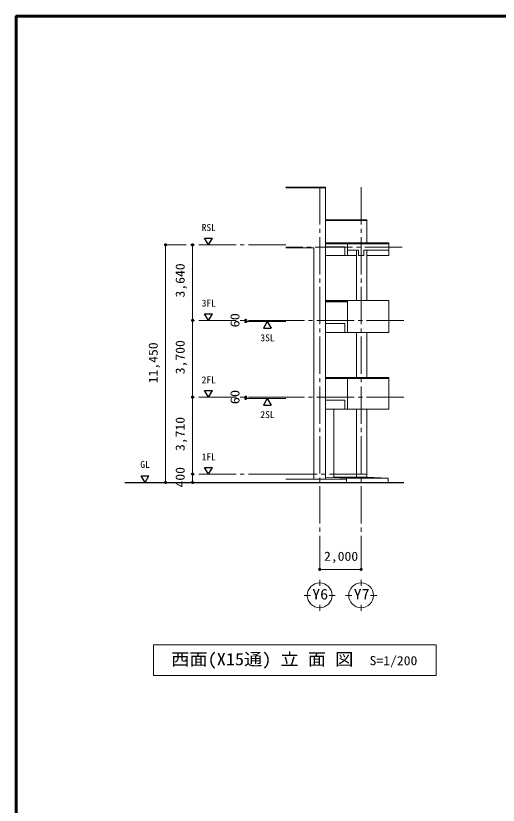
# Model space of a CAD drawing. Units: millimetres at full size, sheet at 1:200; details may follow other scales. Extents: x -55340 to 55340, y -38040 to 38040.
# Drawn here: x -55340 to -32065, y 0 to 38040 of the extents above; entities that cross this region are included whole.
import ezdxf
from ezdxf.enums import TextEntityAlignment as Align

# ---------------------------------------------------------------- set-up
doc = ezdxf.new("R2010")
doc.units = ezdxf.units.MM
doc.header["$LTSCALE"] = 200
doc.header["$PDMODE"] = 32
doc.header["$PDSIZE"] = 100
doc.linetypes.add('CHAIN2', pattern=[12, 9, -1, 1, -1])
doc.linetypes.add('DASHED1', pattern=[1.8, 1.2, -0.6])
for name, color, linetype, lineweight in [('0-1_通り芯', 3, 'Continuous', 18), ('0-2_躯体', 3, 'Continuous', 18), ('0-5_建具(ｻｯｼ)', 4, 'Continuous', 9), ('0-A_寸法', 4, 'CHAIN2', 9), ('0-B_文字', 4, 'Continuous', 9), ('F-0_F-0ﾚｲﾔ', 5, 'Continuous', 50)]:
    doc.layers.add(name, color=color, linetype=linetype, lineweight=lineweight)
doc.styles.add('ＭＳ ゴシック', font='')
doc.styles.get('ＭＳ ゴシック').set_extended_font_data('MS Gothic')

msp = doc.modelspace()

# ---------------------------------------------------------------- linework, layer by layer
at = {"layer": '0-1_通り芯', "color": 4, "linetype": 'CHAIN2', "lineweight": 9}
for p, q in [((-40678.7, 29779.1), (-40678.7, 11363.3)), ((-38678.7, 29779.1), (-38678.7, 11363.3))]:
    msp.add_line(p, q, dxfattribs=at)
at = {"layer": '0-1_通り芯'}
for p, q in [((-40678.7, 10863.3), (-40678.7, 10563.3)), ((-38678.7, 10863.3), (-38678.7, 10563.3)), ((-41428.7, 10113.3), (-41128.7, 10113.3)), ((-40228.7, 10113.3), (-39928.7, 10113.3)), ((-39428.7, 10113.3), (-39128.7, 10113.3)), ((-38228.7, 10113.3), (-37928.7, 10113.3)), ((-40678.7, 9363.3), (-40678.7, 9663.3)), ((-38678.7, 9363.3), (-38678.7, 9663.3))]:
    msp.add_line(p, q, dxfattribs=at)
for centre in [(-40678.7, 10113.3), (-38678.7, 10113.3)]:
    msp.add_circle(centre, 600, dxfattribs=at)
at = {"layer": '0-2_躯体'}
for p, q in [((-40403.7, 29779.1), (-42314.3, 29779.1)), ((-40403.7, 29779.1), (-40403.7, 15704.1)), ((-38403.7, 28204.1), (-40403.7, 28204.1)), ((-38403.7, 28204.1), (-38403.7, 27104.1)), ((-40403.7, 27104.1), (-37338.7, 27104.1)), ((-39338.7, 27104.1), (-39338.7, 26484.1)), ((-37338.7, 27104.1), (-37338.7, 26484.1)), ((-40953.7, 26854.1), (-42314.3, 26854.1)), ((-40953.7, 26854.1), (-40953.7, 15704.1)), ((-39463.7, 26914.1), (-40403.7, 26914.1)), ((-39463.7, 26914.1), (-39463.7, 26484.1)), ((-38903.7, 26744.1), (-38903.7, 24314.1)), ((-38403.7, 26744.1), (-38403.7, 24314.1)), ((-40403.7, 26484.1), (-38903.7, 26484.1)), ((-38803.7, 26484.1), (-38553.7, 26484.1)), ((-38403.7, 26484.1), (-37338.7, 26484.1)), ((-40403.7, 24314.1), (-37338.7, 24314.1)), ((-39338.7, 24314.1), (-39338.7, 22784.1)), ((-37338.7, 24314.1), (-37338.7, 22784.1)), ((-39463.7, 23214.1), (-40403.7, 23214.1)), ((-39463.7, 23214.1), (-39463.7, 22784.1)), ((-40403.7, 22784.1), (-37338.7, 22784.1)), ((-38903.7, 22784.1), (-38903.7, 20614.1)), ((-38403.7, 22784.1), (-38403.7, 20614.1)), ((-40403.7, 20614.1), (-37338.7, 20614.1)), ((-39338.7, 20579.1), (-39338.7, 19084.1)), ((-37338.7, 20614.1), (-37338.7, 19084.1)), ((-39463.7, 19514.1), (-40403.7, 19514.1)), ((-39463.7, 19514.1), (-39463.7, 19084.1)), ((-40403.7, 19084.1), (-37338.7, 19084.1)), ((-39993.7, 19084.1), (-39993.7, 15784.1)), ((-38903.7, 19084.1), (-38903.7, 15804.1)), ((-38403.7, 19084.1), (-38403.7, 15804.1)), ((-42314.3, 15704.1), (-39378.7, 15704.1)), ((-38403.7, 15804.1), (-39993.7, 15804.1)), ((-39378.7, 15754.1), (-37378.7, 15754.1))]:
    msp.add_line(p, q, dxfattribs=at)
at = {"layer": '0-2_躯体', "color": 6, "lineweight": 25}
for p, q in [((-40403.7, 29744.1), (-42314.3, 29744.1)), ((-38403.7, 28169.1), (-40403.7, 28169.1)), ((-40403.7, 27069.1), (-37338.7, 27069.1)), ((-40403.7, 24279.1), (-39338.7, 24279.1)), ((-40403.7, 20579.1), (-37338.7, 20579.1))]:
    msp.add_line(p, q, dxfattribs=at)
at = {"layer": '0-2_躯体', "linetype": 'DASHED1'}
msp.add_line((-40403.7, 28208.6), (-40403.7, 28204.1), dxfattribs=at)
at = {"layer": '0-2_躯体'}
for points in [[(-40403.7, 15804.1), (-39378.7, 15754.1), (-39378.7, 15554.1)], [(-38403.7, 15804.1), (-37378.7, 15754.1), (-37378.7, 15554.1)]]:
    msp.add_lwpolyline(points, dxfattribs=at)
at = {"layer": '0-5_建具(ｻｯｼ)', "color": 2, "lineweight": 25}
for p, q in [((-46042.7, 27003.9), (-45857.2, 27325.2)), ((-46042.7, 23363.8), (-45857.2, 23685.2)), ((-43210.1, 23304.3), (-43024.6, 22982.9)), ((-46042.7, 19663.9), (-45857.2, 19985.2)), ((-43210.1, 19604.3), (-43024.6, 19282.9)), ((-46042.7, 15953.9), (-45857.2, 16275.2)), ((-49100.3, 15553.8), (-48914.8, 15875.2)), ((-50072, 15554.1), (-42315, 15554.1)), ((-42314.3, 15554.1), (-36618.4, 15554.1))]:
    msp.add_line(p, q, dxfattribs=at)
at = {"layer": '0-5_建具(ｻｯｼ)', "color": 3, "lineweight": 18}
for q in [(-38553.7, 26484.1), (-37338.7, 26744.1)]:
    msp.add_line((-38553.7, 26744.1), q, dxfattribs=at)
at = {"layer": '0-5_建具(ｻｯｼ)', "color": 2, "lineweight": 25}
for points in [[(-46042.7, 27003.9), (-46228.3, 27325.2), (-45857.2, 27325.2)], [(-46042.7, 23363.8), (-46228.3, 23685.2), (-45857.2, 23685.2)], [(-43210.1, 23304.3), (-43395.6, 22982.9), (-43024.6, 22982.9)], [(-46042.7, 19663.9), (-46228.3, 19985.2), (-45857.2, 19985.2)], [(-43210.1, 19604.3), (-43395.6, 19282.9), (-43024.6, 19282.9)], [(-46042.7, 15953.9), (-46228.3, 16275.2), (-45857.2, 16275.2)], [(-49100.3, 15553.8), (-49285.8, 15875.2), (-48914.8, 15875.2)]]:
    msp.add_lwpolyline(points, dxfattribs=at)
at = {"layer": '0-5_建具(ｻｯｼ)', "color": 3, "lineweight": 18}
msp.add_lwpolyline([(-39338.7, 26744.1), (-38803.7, 26744.1), (-38803.7, 26484.1)], dxfattribs=at)
at = {"layer": '0-A_寸法', "linetype": 'Continuous'}
for p, q in [((-48113.1, 27004.1), (-48113.1, 15554.1)), ((-44246.4, 23364.1), (-44246.4, 23304.1)), ((-44246.4, 23304.1), (-42315, 23304.1)), ((-44246.4, 19664.1), (-44246.4, 19604.1)), ((-44246.4, 19604.1), (-42315, 19604.1)), ((-46811.3, 16004.1), (-46811.3, 15554.1)), ((-40678.7, 11363.3), (-38678.7, 11363.3))]:
    msp.add_line(p, q, dxfattribs=at)
at = {"layer": '0-A_寸法'}
for p, q in [((-42315, 27004.1), (-48113.1, 27004.1)), ((-36695.7, 26889.1), (-42314.3, 26889.1)), ((-42315, 23364.1), (-46811.3, 23364.1)), ((-36618.4, 23364.1), (-42314.3, 23364.1)), ((-42315, 19664.1), (-46811.3, 19664.1)), ((-36618.4, 19664.1), (-42314.3, 19664.1)), ((-42315, 15954.1), (-46811.3, 15954.1)), ((-38403.7, 15954.1), (-42314.3, 15954.1))]:
    msp.add_line(p, q, dxfattribs=at)
at = {"layer": '0-A_寸法', "linetype": 'Continuous'}
msp.add_lwpolyline([(-46811.3, 16004.1), (-46811.3, 19704.1), (-46811.3, 23404.1), (-46811.3, 27004.1)], dxfattribs=at)
at = {"layer": '0-A_寸法', "color": 6}
for p in [(-48113.1, 27004.1), (-46811.3, 27004.1), (-46811.3, 23364.1), (-44246.4, 23364.1), (-44246.4, 23304), (-46811.3, 19664.1), (-44246.4, 19664.1), (-44246.4, 19604.1), (-46811.3, 15954.1), (-48113.1, 15554.1), (-46811.3, 15554.1), (-40678.7, 11363.3), (-38678.7, 11363.3)]:
    msp.add_point(p, dxfattribs=at)
at = {"layer": '0-B_文字'}
for p, q in [((-48701.6, 7722.2), (-35060, 7722.2)), ((-35060, 7722.2), (-35060, 6253.2))]:
    msp.add_line(p, q, dxfattribs=at)
msp.add_lwpolyline([(-35060, 6253.2), (-48701.6, 6253.2), (-48701.6, 7722.2)], dxfattribs=at)
at = {"layer": 'F-0_F-0ﾚｲﾔ'}
for p, q in [((-55340, 38040), (-55340, -38040)), ((-55340, 38040), (55340, 38040)), ((-55300, 38000), (55300, 38000)), ((-55300, 38000), (-55300, -38000))]:
    msp.add_line(p, q, dxfattribs=at)

# ---------------------------------------------------------------- texts
at = {"layer": '0-1_通り芯', "color": 2, "style": 'ＭＳ ゴシック', "width": 1.1}
for s, p in [('Y6', (-41039, 9759.1)), ('Y7', (-39039, 9759.1))]:
    msp.add_text(s, height=513.2, dxfattribs=at).set_placement(p, align=Align.BOTTOM_LEFT)
at = {"layer": '0-5_建具(ｻｯｼ)', "color": 2, "style": 'ＭＳ ゴシック'}
for s, p in [('RSL', (-46372.5, 27566.1)), ('3FL', (-46372.5, 23926.1)), ('3SL', (-43539.8, 22253.6)), ('2FL', (-46372.5, 20226.1)), ('2SL', (-43539.8, 18553.6)), ('1FL', (-46372.5, 16516.1)), ('GL', (-49331.5, 16154.6))]:
    msp.add_text(s, height=337.2, dxfattribs=at).set_placement(p, align=Align.BOTTOM_LEFT)
at = {"layer": '0-5_建具(ｻｯｼ)', "color": 6, "style": 'ＭＳ ゴシック', "width": 1.1}
msp.add_text('西面(X15通) 立 面 図', height=586.5, dxfattribs=at).set_placement((-47843.5, 6565.9), align=Align.BOTTOM_LEFT)
at = {"layer": '0-5_建具(ｻｯｼ)', "color": 2, "style": 'ＭＳ ゴシック', "width": 1.1}
msp.add_text('S=1/200', height=439.9, dxfattribs=at).set_placement((-38270.6, 6614.1), align=Align.BOTTOM_LEFT)
at = {"layer": '0-A_寸法', "color": 2, "style": 'ＭＳ ゴシック'}
for s, width, p in [('3,640', 1.1, (-47059.3, 24464.1)), ('60', 1.15, (-44416.4, 23024.1)), ('11,450', 1.1, (-48361.2, 20329.1)), ('3,700', 1.1, (-47059.3, 20764.1)), ('60', 1.15, (-44416.4, 19324.1)), ('3,710', 1.1, (-47059.3, 17064.1)), ('400', 1.1, (-47059.3, 15309.1))]:
    msp.add_text(s, height=439.9, rotation=90, dxfattribs=dict(at, width=width)).set_placement(p, align=Align.BOTTOM_LEFT)
at = {"layer": '0-A_寸法', "color": 2, "style": 'ＭＳ ゴシック', "width": 1.1}
msp.add_text('2,000', height=439.9, dxfattribs=at).set_placement((-40468.7, 11645.2), align=Align.BOTTOM_LEFT)

doc.saveas('drawing.dxf')
